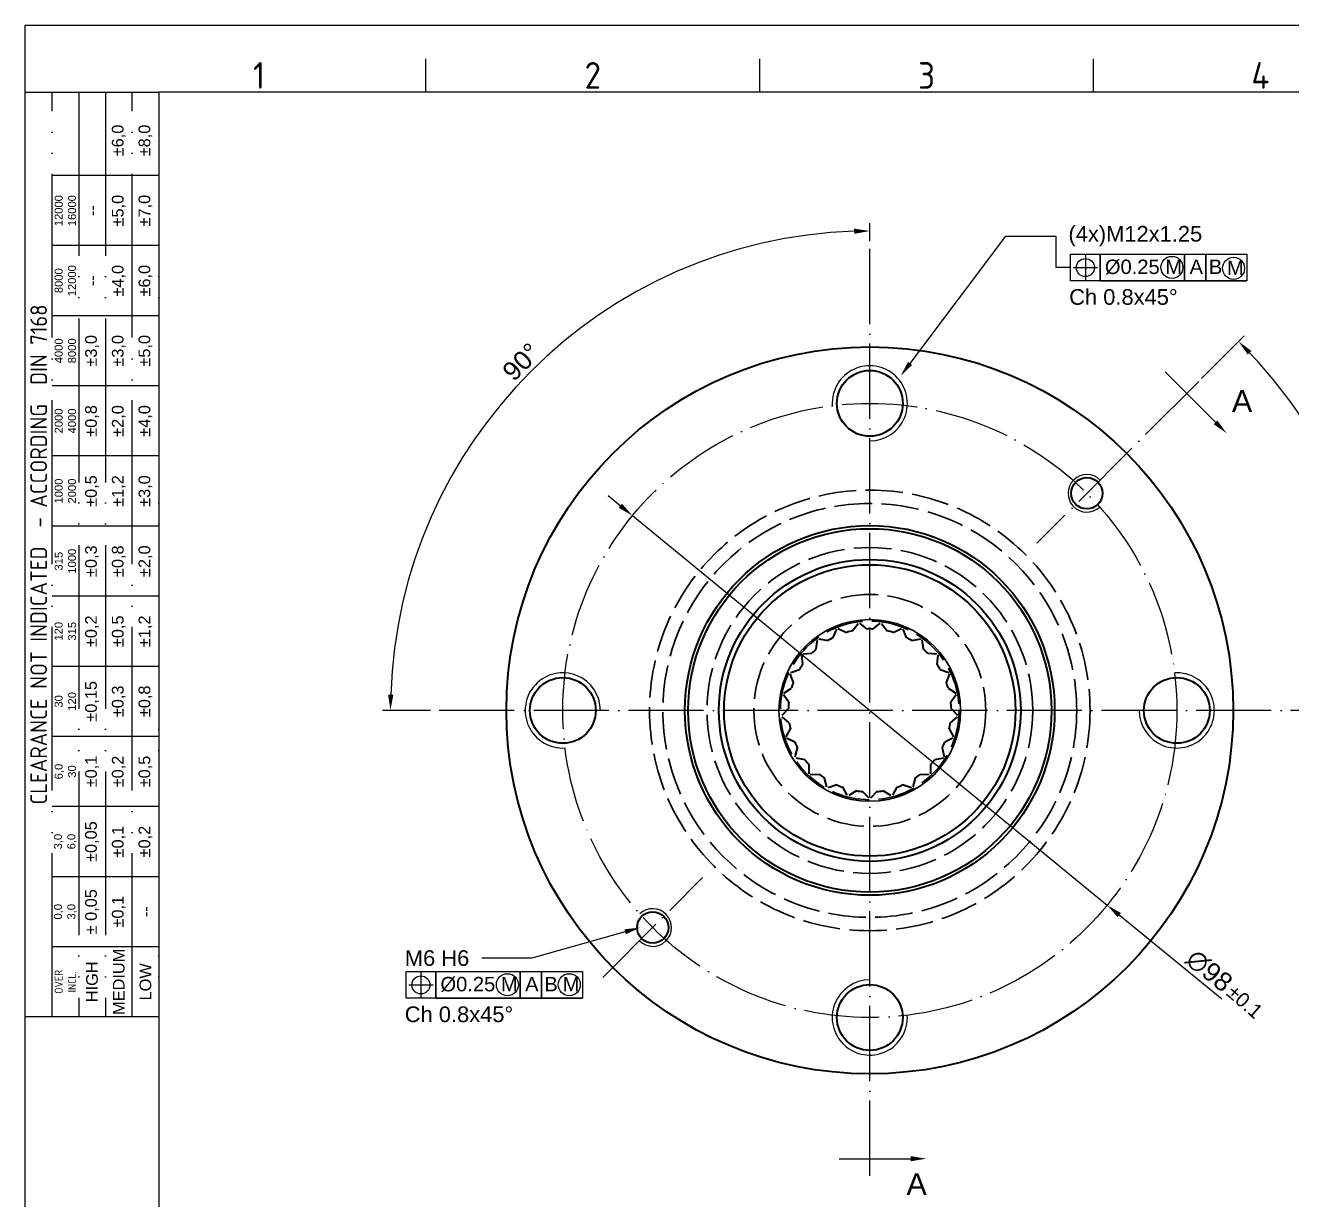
# Model space of a CAD drawing. Header units: millimetres. Extents: x 2429 to 2877, y 1091 to 1407.
# Drawn here: x 2429 to 2631.2, y 1220.1 to 1407.5 of the extents above; entities that cross this region are included whole.
import ezdxf
from ezdxf import colors
from ezdxf.entities.mleader import LeaderData, LeaderLine
from ezdxf.enums import TextEntityAlignment as Align
from ezdxf.math import Vec2, Vec3

# ---------------------------------------------------------------- set-up
doc = ezdxf.new("R2010")
doc.units = ezdxf.units.MM
for name, pattern in [('ACAD_ISO02W100', [15, 12, -3]), ('ACAD_ISO04W100', [30, 24, -3, 0, -3]), ('ACAD_ISO05W100', [33, 24, -3, 0, -3, 0, -3])]:
    doc.linetypes.add(name, pattern=pattern)
for name, color, linetype, lineweight in [('AM_0', 7, 'Continuous', 40), ('AM_4', 1, 'ACAD_ISO04W100', 25), ('AM_5', 3, 'Continuous', 25), ('AM_7', 4, 'Continuous', 35), ('AM_8', 40, 'ACAD_ISO02W100', 35), ('AM_BOR', 2, 'ACAD_ISO05W100', 35)]:
    doc.layers.add(name, color=color, linetype=linetype, lineweight=lineweight)
doc.styles.add('ACISOTS', font='isocp.shx', dxfattribs={"height": 1})
doc.styles.get("Standard").update_dxf_attribs({"font": 'arial.ttf'})
doc.dimstyles.new('ISO-25', dxfattribs={"dimtxt": 3, "dimasz": 2.5, "dimexe": 1.25, "dimexo": 0.625, "dimtad": 1, "dimtxsty": 'Standard', "dimcen": 2.5, "dimadec": 0, "dimazin": 0, "dimtfac": 1, "dimtmove": 0, "dimatfit": 3, "dimfxl": 1, "dimarcsym": 0})

# ---------------------------------------------------------------- blocks, each defined once
blk = doc.blocks.new('A3 ZTL')
for p, q in [((19.57, 280.82), (19.57, 9.78)), ((401.17, 280.82), (19.57, 280.82))]:
    blk.add_line(p, q)
at = {"layer": 'AM_BOR', "color": 135, "linetype": 'Continuous', "lineweight": 25}
for p, q in [((0, 0), (0, 290.61)), ((0, 290.61), (410.96, 290.61))]:
    blk.add_line(p, q, dxfattribs=at)
at = {"layer": 'AM_BOR', "color": 135, "lineweight": 25}
for p, q in [((58.71, 280.82), (58.71, 285.71)), ((107.63, 280.82), (107.63, 285.71)), ((156.56, 280.82), (156.56, 285.71)), ((3.91, 145.3), (3.91, 280.82)), ((7.83, 280.82), (7.83, 145.3)), ((11.74, 280.82), (11.74, 145.3)), ((15.66, 145.3), (15.66, 280.82)), ((19.57, 268.59), (3.91, 268.59)), ((19.57, 258.32), (3.91, 258.32)), ((19.57, 248.04), (3.91, 248.04)), ((19.57, 237.77), (3.91, 237.77)), ((19.57, 227.5), (3.91, 227.5)), ((19.57, 217.22), (3.91, 217.22)), ((19.57, 206.95), (3.91, 206.95)), ((19.57, 196.67), (3.91, 196.67)), ((19.57, 186.4), (3.91, 186.4)), ((19.57, 176.13), (3.91, 176.13)), ((19.57, 165.85), (3.91, 165.85)), ((19.57, 155.58), (3.91, 155.58))]:
    blk.add_line(p, q, dxfattribs=at)
blk.add_lwpolyline([(19.57, 145.3), (0, 145.3), (0, 280.82), (19.57, 280.82)], close=True, dxfattribs=at)
at = {"layer": 'AM_BOR', "color": 135, "lineweight": 25, "style": 'ACISOTS'}
for s, p in [('1', (34.25, 283.27)), ('2', (83.17, 283.27)), ('3', (132.09, 283.27)), ('4', (181.02, 283.27))]:
    blk.add_text(s, height=3.91, dxfattribs=at).set_placement(p, align=Align.MIDDLE)
at = {"layer": 'AM_BOR', "color": 135, "lineweight": 25, "attachment_point": 5, "rotation": 90}
for s, insert, char_height, width in [('±6,0', (13.7, 273.73), 1.712, 10.274), ('±8,0', (17.61, 273.73), 1.712, 10.274), ('12000\\P16000', (5.87, 263.45), 1.174, 10.274), ('±5,0', (13.7, 263.45), 1.712, 10.274), ('±7,0', (17.61, 263.45), 1.712, 10.274), ('--', (9.78, 263.45), 1.712, 10.274), ('8000\\P12000', (5.87, 253.18), 1.174, 10.274), ('±4,0', (13.7, 253.18), 1.712, 10.274), ('±6,0', (17.61, 253.18), 1.712, 10.274), ('--', (9.78, 253.18), 1.712, 10.274), ('{\\Fisocp.shx|c0;CLEARANCE NOT INDICATED  - ACCORDING  DIN 7168}', (1.96, 213.06), 2.4462, 135.5186), ('±3,0', (9.78, 242.91), 1.712, 10.274), ('±3,0', (13.7, 242.91), 1.712, 10.274), ('±5,0', (17.61, 242.91), 1.712, 10.274), ('4000\\P8000', (5.87, 242.91), 1.174, 10.274), ('2000\\P4000', (5.87, 232.63), 1.174, 10.274), ('±0,8', (9.78, 232.63), 1.712, 10.274), ('±2,0', (13.7, 232.63), 1.712, 10.274), ('±4,0', (17.61, 232.63), 1.712, 10.274), ('±0,5', (9.78, 222.36), 1.712, 10.274), ('±3,0', (17.61, 222.36), 1.712, 10.274), ('1000\\P2000', (5.87, 222.36), 1.174, 10.274), ('±1,2', (13.7, 222.36), 1.712, 10.274), ('315\\P1000', (5.87, 212.08), 1.174, 10.274), ('±0,3', (9.78, 212.08), 1.712, 10.274), ('±0,8', (13.7, 212.08), 1.712, 10.274), ('±2,0', (17.61, 212.08), 1.712, 10.274), ('120\\P315', (5.87, 201.81), 1.174, 10.274), ('±0,2', (9.78, 201.81), 1.712, 10.274), ('±0,5', (13.7, 201.81), 1.712, 10.274), ('±1,2', (17.61, 201.81), 1.712, 10.274), ('±0,15', (9.78, 191.54), 1.712, 10.274), ('±0,3', (13.7, 191.54), 1.712, 10.274), ('±0,8', (17.61, 191.54), 1.712, 10.274), ('30\\P120', (5.87, 191.54), 1.174, 10.274), ('6,0\\P30', (5.87, 181.26), 1.174, 10.274), ('±0,1', (9.78, 181.26), 1.712, 10.274), ('±0,2', (13.7, 181.26), 1.712, 10.274), ('±0,5', (17.61, 181.26), 1.712, 10.274), ('±0,05', (9.78, 170.99), 1.712, 10.274), ('±0,1', (13.7, 170.99), 1.712, 10.274), ('±0,2', (17.61, 170.99), 1.712, 10.274), ('3,0\\P6,0', (5.87, 170.99), 1.174, 10.274), ('± 0,05', (9.78, 160.71), 1.712, 10.274), ('0,0\\P3,0', (5.87, 160.71), 1.174, 10.274), ('\\pt4.69206;±0,1', (13.7, 160.71), 1.7123, 10.274), ('--', (17.61, 160.71), 1.712, 10.274), ('MEDIUM', (13.7, 150.44), 1.712, 10.274), ('HIGH', (9.78, 150.44), 1.712, 10.274), ('LOW', (17.61, 150.44), 1.712, 10.274), ('{\\Fisocp.shx|c0;OVER\\PINCL.}', (5.87, 150.44), 1.1742, 10.274)]:
    blk.add_mtext(s, dxfattribs=dict(at, insert=insert, char_height=char_height, width=width))
blk = doc.blocks.new('*D11')
at = {"layer": 'AM_5', "color": 0, "lineweight": -2}
for p, q in [((2524.01, 1330.8), (2522.08, 1332.39)), ((2525.95, 1329.22), (2601.71, 1267.06)), ((2620, 1252.05), (2603.64, 1265.47))]:
    blk.add_line(p, q, dxfattribs=at)
at = {"layer": 'AM_5', "color": 0}
for points in [[(2524.28, 1331.13), (2523.75, 1330.48), (2525.95, 1329.22)], [(2603.91, 1265.8), (2603.38, 1265.15), (2601.71, 1267.06)]]:
    blk.add_solid(points, dxfattribs=at)
at = {"layer": 'Defpoints', "color": 0}
for p in [(2525.95, 1329.22), (2601.71, 1267.06)]:
    blk.add_point(p, dxfattribs=at)
at = {"layer": 'AM_5', "color": 0, "insert": (2618.01, 1256.58), "char_height": 3, "attachment_point": 5, "rotation": 320.634}
blk.add_mtext('∅98', dxfattribs=at)
blk = doc.blocks.new('*D44')
at = {"layer": 'AM_5', "color": 0, "lineweight": -2}
for p, q in [((2563.83, 1373.02), (2563.83, 1375.9)), ((2493.72, 1298.14), (2486.07, 1298.14))]:
    blk.add_line(p, q, dxfattribs=at)
blk.add_arc((2563.83, 1298.14), 76.51, 91.8723, 178.1277, dxfattribs=at)
at = {"layer": 'AM_5', "color": 0}
for points in [[(2561.32, 1375.02), (2561.34, 1374.19), (2563.83, 1374.65)], [(2487.78, 1300.63), (2486.95, 1300.64), (2487.32, 1298.14)]]:
    blk.add_solid(points, dxfattribs=at)
at = {"layer": 'Defpoints', "color": 0}
for p in [(2563.83, 1372.4), (2525.58, 1364.4), (2494.35, 1298.14), (2809.09, 1298.14), (2563.83, 1223.88)]:
    blk.add_point(p, dxfattribs=at)
at = {"layer": 'AM_5', "color": 0, "insert": (2508.21, 1353.76), "char_height": 3, "attachment_point": 5, "rotation": 45}
blk.add_mtext('90°', dxfattribs=at)
blk = doc.blocks.new('*D45')
at = {"layer": 'AM_5', "color": 0, "lineweight": -2}
blk.add_line((2616.78, 1351.09), (2623.59, 1357.9), dxfattribs=at)
blk.add_arc((2563.83, 1298.14), 83.26, 1.7205, 43.2795, dxfattribs=at)
at = {"layer": 'AM_5', "color": 0}
for points in [[(2624.15, 1354.93), (2624.74, 1355.51), (2622.7, 1357.01)], [(2647.47, 1300.64), (2646.64, 1300.63), (2647.09, 1298.14)]]:
    blk.add_solid(points, dxfattribs=at)
at = {"layer": 'Defpoints', "color": 0}
for p in [(2616.34, 1350.65), (2590.51, 1324.82), (2644.25, 1319.69), (2494.35, 1298.14), (2809.09, 1298.14)]:
    blk.add_point(p, dxfattribs=at)
at = {"layer": 'AM_5', "color": 0, "insert": (2642.74, 1330.82), "char_height": 3, "attachment_point": 5, "rotation": 292.5}
blk.add_mtext('45°', dxfattribs=at)

msp = doc.modelspace()

# ---------------------------------------------------------------- linework, layer by layer
at = {"layer": 'AM_0'}
for p, q in [((2561.072, 1310.842), (2561.951, 1312.011)), ((2562.198, 1312.043), (2563.341, 1311.129)), ((2564.318, 1311.129), (2565.46, 1312.043)), ((2565.708, 1312.011), (2566.587, 1310.842)), ((2557.999, 1309.757), (2558.56, 1311.108)), ((2558.792, 1311.2), (2560.125, 1310.599)), ((2567.533, 1310.599), (2568.867, 1311.2)), ((2569.099, 1311.108), (2569.66, 1309.757)), ((2555.293, 1307.942), (2555.5, 1309.39)), ((2555.702, 1309.537), (2557.143, 1309.287)), ((2570.516, 1309.287), (2571.957, 1309.537)), ((2572.159, 1309.39), (2572.366, 1307.942)), ((2553.123, 1305.511), (2552.963, 1306.965)), ((2553.122, 1307.158), (2554.58, 1307.273)), ((2573.078, 1307.273), (2574.537, 1307.158)), ((2574.696, 1306.965), (2574.536, 1305.511)), ((2551.625, 1302.617), (2551.109, 1303.986)), ((2551.215, 1304.211), (2552.599, 1304.686)), ((2575.06, 1304.686), (2576.443, 1304.211)), ((2576.549, 1303.986), (2576.033, 1302.617)), ((2550.101, 1300.884), (2551.323, 1301.688)), ((2576.335, 1301.688), (2577.557, 1300.884)), ((2550.895, 1299.441), (2550.054, 1300.639)), ((2577.604, 1300.639), (2576.764, 1299.441)), ((2549.85, 1297.383), (2550.833, 1298.466)), ((2576.825, 1298.466), (2577.809, 1297.383)), ((2550.977, 1296.184), (2549.865, 1297.134)), ((2577.793, 1297.134), (2576.682, 1296.184)), ((2550.477, 1293.93), (2551.16, 1295.224)), ((2551.867, 1293.049), (2550.554, 1293.693)), ((2577.105, 1293.693), (2575.792, 1293.049)), ((2576.498, 1295.224), (2577.182, 1293.93)), ((2551.942, 1290.742), (2552.283, 1292.165)), ((2575.376, 1292.165), (2575.716, 1290.742)), ((2553.508, 1290.234), (2552.076, 1290.531)), ((2575.583, 1290.531), (2574.15, 1290.234)), ((2554.155, 1288.018), (2554.131, 1289.481)), ((2555.798, 1287.915), (2554.337, 1287.847)), ((2573.322, 1287.847), (2571.86, 1287.915)), ((2573.528, 1289.481), (2573.504, 1288.018)), ((2556.976, 1285.93), (2556.589, 1287.341)), ((2558.593, 1286.239), (2557.194, 1285.81)), ((2560.227, 1284.609), (2559.501, 1285.88)), ((2568.157, 1285.88), (2567.432, 1284.609)), ((2570.464, 1285.81), (2569.066, 1286.239)), ((2571.07, 1287.341), (2570.683, 1285.93)), ((2561.716, 1285.311), (2560.469, 1284.547)), ((2563.705, 1284.138), (2562.686, 1285.188)), ((2564.973, 1285.188), (2563.954, 1284.138)), ((2567.19, 1284.547), (2565.942, 1285.311))]:
    msp.add_line(p, q, dxfattribs=at)
for centre, radius in [((2563.829, 1298.138), 58), ((2563.829, 1347.138), 5.25), ((2598.478, 1332.786), 2.5), ((2563.829, 1298.138), 29.5), ((2563.829, 1298.138), 29), ((2563.829, 1298.138), 24.084), ((2563.829, 1298.138), 23.25), ((2514.829, 1298.138), 5.25), ((2612.829, 1298.138), 5.25), ((2529.181, 1263.49), 2.5), ((2563.829, 1249.138), 5.25)]:
    msp.add_circle(centre, radius, dxfattribs=at)
for start, end in [(116.6464, 120.9536), (102.2464, 106.5536), (87.8464, 92.1536), (73.4464, 77.7536), (59.0464, 63.3536), (131.0464, 135.3536), (44.6464, 48.9536), (145.4464, 149.7536), (30.2464, 34.5536), (159.8464, 164.1536), (15.8464, 20.1536), (174.2464, 178.5536), (1.4464, 5.7536), (188.6464, 192.9536), (347.0464, 351.3536), (203.0464, 207.3536), (332.6464, 336.9536), (217.4464, 221.7536), (318.2464, 322.5536), (231.8464, 236.1536), (303.8464, 308.1536), (246.2464, 250.5536), (289.4464, 293.7536), (260.6464, 264.9536), (275.0464, 279.3536)]:
    msp.add_arc((2563.829, 1298.138), 13, start, end, dxfattribs=at)
at = {"layer": 'AM_4', "ltscale": 0.5}
for p, q in [((2563.829, 1223.878), (2563.829, 1372.397)), ((2616.339, 1350.647), (2590.51, 1324.818)), ((2809.094, 1298.138), (2494.35, 1298.138)), ((2521.213, 1255.522), (2537.149, 1271.457))]:
    msp.add_line(p, q, dxfattribs=at)
msp.add_circle((2563.829, 1298.138), 49, dxfattribs=at)
at = {"layer": 'AM_5'}
for p, q in [((2593.536, 1373.834), (2593.536, 1368.813)), ((2598.233, 1370.815), (2598.233, 1366.81)), ((2595.872, 1368.813), (2593.536, 1368.813)), ((2596.281, 1368.813), (2600.186, 1368.813)), ((2600.595, 1366.695), (2614.082, 1366.695)), ((2614.082, 1366.695), (2617.466, 1366.695)), ((2617.466, 1366.695), (2624.002, 1366.695)), ((2610.96, 1352.172), (2619.015, 1344.117)), ((2492.188, 1256.343), (2492.188, 1252.338)), ((2490.235, 1254.341), (2494.141, 1254.341)), ((2494.549, 1252.223), (2508.036, 1252.223)), ((2508.036, 1252.223), (2511.421, 1252.223)), ((2511.421, 1252.223), (2517.957, 1252.223)), ((2558.948, 1226.603), (2570.339, 1226.603))]:
    msp.add_line(p, q, dxfattribs=at)
for points in [[(2595.872, 1370.93), (2600.595, 1370.93), (2600.595, 1366.695), (2595.872, 1366.695)], [(2600.595, 1370.93), (2614.082, 1370.93), (2614.082, 1366.695), (2600.595, 1366.695)], [(2614.082, 1370.93), (2617.466, 1370.93), (2617.466, 1366.695), (2614.082, 1366.695)], [(2617.466, 1370.93), (2624.002, 1370.93), (2624.002, 1366.695), (2617.466, 1366.695)], [(2489.827, 1256.458), (2494.549, 1256.458), (2494.549, 1252.223), (2489.827, 1252.223)], [(2494.549, 1256.458), (2508.036, 1256.458), (2508.036, 1252.223), (2494.549, 1252.223)], [(2508.036, 1256.458), (2511.421, 1256.458), (2511.421, 1252.223), (2508.036, 1252.223)], [(2511.421, 1256.458), (2517.957, 1256.458), (2517.957, 1252.223), (2511.421, 1252.223)]]:
    msp.add_lwpolyline(points, close=True, dxfattribs=at)
for centre, radius in [((2612.041, 1368.84), 1.757), ((2621.883, 1368.689), 1.757), ((2598.233, 1368.813), 1.441), ((2492.188, 1254.341), 1.441), ((2505.995, 1254.368), 1.757), ((2515.864, 1254.368), 1.757)]:
    msp.add_circle(centre, radius, dxfattribs=at)
for centre, radius, start, end in [((2563.829, 1347.138), 6, 270, 183.5101), ((2598.478, 1332.786), 3, 45, 313.24577), ((2514.829, 1298.138), 6, 0, 273.5101), ((2612.829, 1298.138), 6, 180, 93.5101), ((2529.181, 1263.49), 3, 225, 133.24577), ((2563.829, 1249.138), 6, 90, 3.5101)]:
    msp.add_arc(centre, radius, start, end, dxfattribs=at)
for points in [[(2618.721, 1343.823), (2619.31, 1344.412), (2620.783, 1342.349)], [(2570.339, 1227.02), (2570.339, 1226.187), (2572.839, 1226.603)]]:
    msp.add_solid(points, dxfattribs=at)
at = {"layer": 'AM_7'}
msp.add_circle((2563.829, 1298.138), 14.5, dxfattribs=at)
at = {"layer": 'AM_8', "ltscale": 0.5}
for radius in [35.156, 33.025, 26, 18.5, 14.25]:
    msp.add_circle((2563.829, 1298.138), radius, dxfattribs=at)

# ---------------------------------------------------------------- block references
at = {"linetype": 'ByBlock', "lineweight": 0, "xscale": 1.089, "yscale": 1.089, "zscale": 1.089}
msp.add_blockref('A3 ZTL', (2429.046, 1090.997), dxfattribs=at)

# ---------------------------------------------------------------- texts
at = {"layer": 'AM_5', "attachment_point": 1}
for s, width, insert, char_height in [('%%C0.25', 18.23779, (2601.348, 1370.082), 2.3), ('M', 18.23779, (2610.989, 1370.082), 2.3), ('A', 18.23779, (2614.864, 1370.082), 2.3), ('B', 18.23779, (2617.938, 1370.082), 2.3), ('M', 18.23779, (2620.831, 1369.932), 2.3), ('A', 12.46166, (2621.618, 1349.256), 3.5), ('%%C0.25', 18.23779, (2495.302, 1255.61), 2.3), ('M', 18.23779, (2504.943, 1255.61), 2.3), ('A', 18.23779, (2508.818, 1255.61), 2.3), ('B', 18.23779, (2511.893, 1255.61), 2.3), ('M', 18.23779, (2514.812, 1255.61), 2.3), ('A', 12.46166, (2569.674, 1224.286), 3.5)]:
    msp.add_mtext_dynamic_manual_height_columns(s, width=width, gutter_width=12.5, heights=[0], dxfattribs=dict(at, insert=insert, char_height=char_height))
at = {"layer": 'AM_5', "color": 3, "char_height": 2.5, "attachment_point": 1}
for insert in [(2595.652, 1365.369), (2489.606, 1250.897)]:
    msp.add_mtext_dynamic_manual_height_columns('Ch 0.8x45%%D', width=40.20612, gutter_width=12.5, heights=[0], dxfattribs=dict(at, insert=insert))
at = {"layer": 'AM_5', "insert": (2622.099, 1254.574), "char_height": 2.3, "attachment_point": 1, "rotation": 318.9314}
msp.add_mtext_dynamic_manual_height_columns('%%P0.1', width=18.23779, gutter_width=12.5, heights=[0], dxfattribs=at)

# ---------------------------------------------------------------- dimensions: what is measured, and where the dimension line sits
at = {"layer": 'AM_5'}
for base, line2, picture, middle in [((2525.576, 1364.395), ((2563.829, 1223.878), (2563.829, 1372.397)), '*D44', (2508.205, 1353.762)), ((2644.252, 1319.687), ((2616.339, 1350.647), (2590.51, 1324.818)), '*D45', (2642.738, 1330.823))]:
    dim = msp.add_angular_dim_2l(base=base, line1=((2809.094, 1298.138), (2494.35, 1298.138)), line2=line2, dimstyle='ISO-25', dxfattribs=at)
    dim.commit()
    dim.dimension.update_dxf_attribs({"geometry": picture, "text_midpoint": middle})
dim = msp.add_diameter_dim_2p(p1=(2525.947, 1329.217), p2=(2601.712, 1267.059), dimstyle='ISO-25', dxfattribs=at)
dim.commit()
dim.dimension.update_dxf_attribs({"geometry": '*D11', "text_midpoint": (2616.592, 1254.851), "dimtype": 163})

# ---------------------------------------------------------------- leaders
ml = msp.add_multileader_mtext('Standard', dxfattribs=at)
ml.set_content('(4x)M12x1.25', color=256)
ml.set_leader_properties()
ml.build(insert=Vec2(0, 0))
ml.multileader.update_dxf_attribs({"arrow_head_size": 2.5})
ctx = ml.context
ctx.base_point, ctx.char_height, ctx.arrow_head_size, ctx.plane_origin = Vec3(2593.536, 1373.834), 2.5, 2.5, Vec3(2571.982, 1350.938)
notes = []
notes.append((ctx, [(0, (1, 1, 0), (2585.536, 1373.834), (1, 0), 8, [(0, [(2568.747, 1351.509)], 0, [])])]))
ctx.mtext.insert, ctx.mtext.flow_direction = Vec3(2595.536, 1375.451), 5
ml = msp.add_multileader_mtext('Standard', dxfattribs=at)
ml.set_content('M6 H6', color=256)
ml.set_leader_properties()
ml.build(insert=Vec2(0, 0))
ml.multileader.update_dxf_attribs({"arrow_head_size": 2.5})
ctx = ml.context
ctx.base_point, ctx.char_height, ctx.arrow_head_size, ctx.plane_origin = Vec3(2488.037, 1258.6), 2.5, 2.5, Vec3(2446.228, 1256.195)
ctx.text_align_type = 2
notes.append((ctx, [(1, (1, 1, 0), (2509.904, 1258.6), (-1, 0), 8, [(0, [(2527.181, 1263.49)], 0, [])])]))
ctx.mtext.insert, ctx.mtext.alignment, ctx.mtext.flow_direction = Vec3(2499.904, 1259.871), 3, 5
for ctx, leaders in notes:
    for number, flags, end, landing, length, lines in leaders:
        leader = LeaderData()
        leader.index, (leader.has_last_leader_line, leader.has_dogleg_vector, leader.attachment_direction) = number, flags
        leader.last_leader_point, leader.dogleg_vector, leader.dogleg_length = Vec3(end), Vec3(landing), length
        for number, points, colour, breaks in lines:
            line = LeaderLine()
            line.index, line.vertices, line.color, line.breaks = number, Vec3.list(points), colors.encode_raw_color(colour), breaks
            leader.lines.append(line)
        ctx.leaders.append(leader)

doc.saveas('drawing.dxf')
